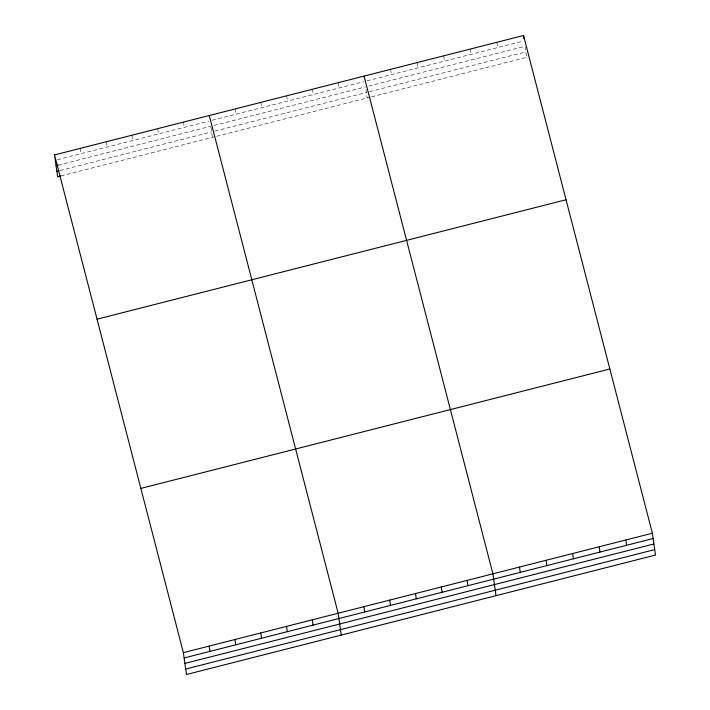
<?xml version="1.0" encoding="UTF-8"?>
<svg xmlns="http://www.w3.org/2000/svg" width="710" height="710" viewBox="0 0 710 710"><rect width="100%" height="100%" fill="white"/><g stroke="black" fill="none" stroke-linecap="round" stroke-linejoin="round"><path stroke-width="0.53" stroke-dasharray="3.55 2.66" d="M57.421 159.679L208.971 121.09M212.192 120.265L363.733 81.677M366.937 80.86L523.208 41.065M58.202 165.146L210.817 126.273M214.038 125.457L365.588 86.86M368.774 86.052L525.045 46.256M60.075 170.498L211.615 131.9M214.846 131.084L366.387 92.486M369.582 91.679L525.844 51.883M60.847 175.956L215.618 136.542M216.692 136.267L370.354 97.137M371.419 96.871L526.625 57.341L525.178 47.197M496.938 42.272L497.692 47.561M470.366 49.034L471.12 54.333M443.786 55.806L444.54 61.096M417.214 62.569L417.959 67.867M390.633 69.34L391.387 74.639M365.987 89.673L367.168 97.953M338.262 82.679L339.016 87.969M312.471 89.247L313.216 94.545M286.671 95.814L287.426 101.113M260.881 102.382L261.635 107.68M235.081 108.95L235.835 114.248M210.95 127.214L212.396 137.367M183.491 122.093L184.245 127.383M157.7 128.661L158.454 133.95M131.9 135.228L132.655 140.527M106.109 141.796L106.864 147.094M80.31 148.363L81.064 153.662"/><path stroke-width="1.06" d="M54.519 154.931L523.519 35.5L652.375 533.219L655.481 555.069L186.481 674.5L183.375 652.659L54.519 154.931L57.625 176.781L60.847 175.956M56.046 165.687L58.202 165.146M56.853 171.314L59.001 170.773M97.039 319.18L566.039 199.75M140.855 488.409L609.854 368.978M183.375 652.659L652.375 533.219M184.13 657.957L653.129 538.517M184.911 663.415L653.901 543.975M185.709 669.042L654.709 549.602M364.052 76.112L492.917 573.831L496.024 595.672M209.29 115.517L338.146 613.245L341.253 635.086M625.794 539.99L626.548 545.289M599.222 546.762L599.977 552.052M523.519 35.5L523.971 38.677M572.642 553.525L573.396 558.823M546.07 560.297L546.824 565.595M519.489 567.059L520.244 572.358M467.118 580.398L467.872 585.697M441.327 586.966L442.082 592.264M415.527 593.542L416.282 598.832M389.737 600.11L390.491 605.399M363.937 606.677L364.692 611.976M312.347 619.812L313.101 625.111M286.556 626.38L287.31 631.678M260.756 632.947L261.511 638.246M234.966 639.524L235.72 644.813M209.166 646.091L209.92 651.381"/></g></svg>
